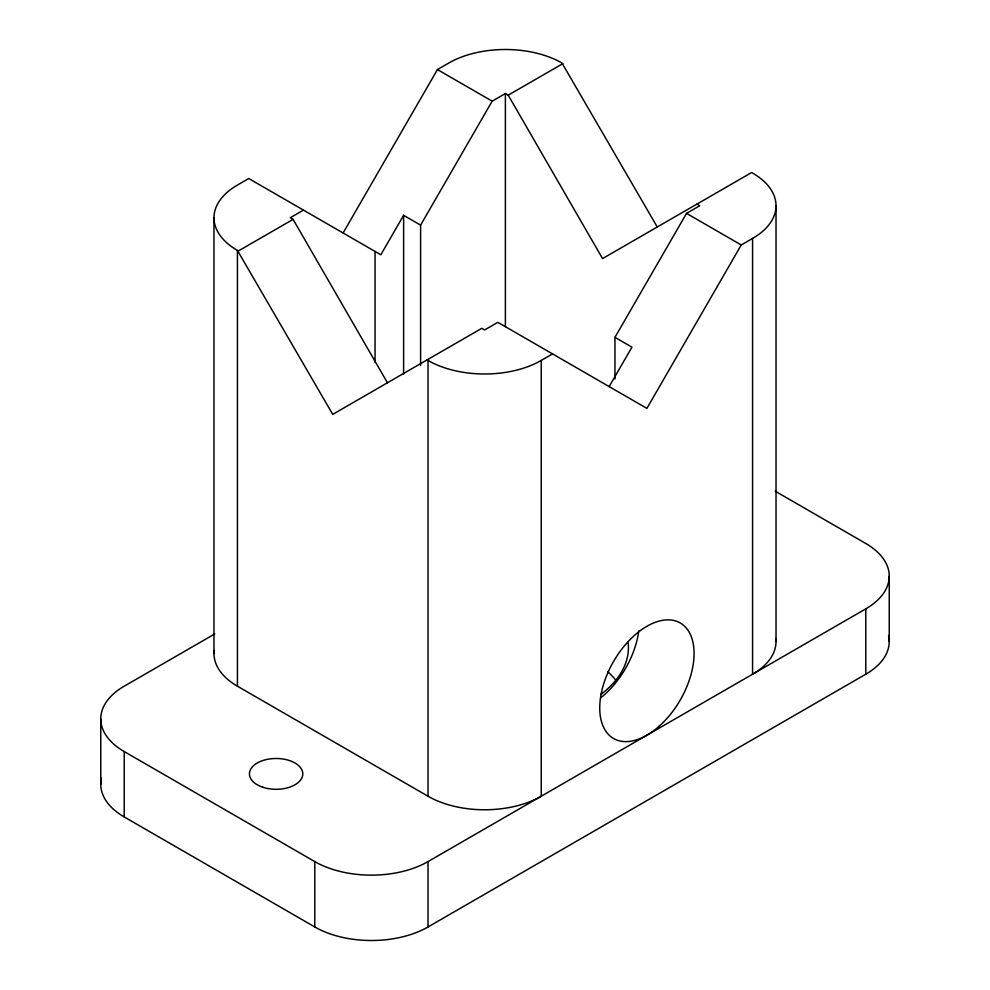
<?xml version="1.0" encoding="UTF-8"?>
<svg xmlns="http://www.w3.org/2000/svg" width="990" height="990" viewBox="0 0 990 990"><rect width="100%" height="100%" fill="white"/><g stroke="black" fill="none" stroke-linecap="round" stroke-linejoin="round"><path stroke-width="1.49" d="M343.097 232.984L437.444 69.572L448.767 63.038A80.054 46.221 0 0 1 561.986 63.038L657.273 226.995M420.601 365.533L420.601 225.126L403.611 215.325L380.841 254.776L248.75 178.522L237.427 185.056A80.054 46.221 0 0 0 237.427 250.421L237.427 686.194L428.014 796.232A80.054 46.221 0 0 0 541.233 796.232L541.233 360.447L552.556 353.913M420.601 225.126L492.166 101.166L505.383 93.543L508.204 95.176L602.551 258.588L751.633 172.52L752.573 173.064A80.054 46.221 0 0 1 752.573 238.442L752.573 674.215A80.054 46.221 0 0 0 775.851 638.513M614.951 378.997L614.951 337.343L686.528 213.382L699.732 205.747L696.91 204.113M609.159 386.595L631.942 347.144L614.951 337.343M752.573 238.442L741.25 244.976L646.903 408.387L497.834 322.319L484.617 329.942L481.796 328.309L332.727 414.377L237.427 250.421M303.472 210.115L290.268 217.738L293.089 219.372L387.449 382.784M238.367 250.965L293.089 219.372M508.204 95.176L562.926 63.583M214.781 633.909L124.208 686.194A80.054 46.221 0 0 0 124.208 751.559L124.208 816.936L314.795 926.962A80.054 46.221 0 0 0 428.014 926.962L865.792 674.215A80.054 46.221 0 0 0 888.55 635.493M124.208 751.559L314.795 861.597A80.054 46.221 0 0 0 428.014 861.597L865.792 608.85A80.054 46.221 0 0 0 865.792 543.485L775.158 491.164M437.444 69.572L492.166 101.166M686.528 213.382L741.25 244.976M427.074 359.902L428.014 360.447A80.054 46.221 0 0 0 541.233 360.447M889.243 576.168L889.243 641.532M865.792 608.85L865.792 674.215M776.024 205.747L776.024 641.532M505.383 93.543L505.383 326.65M428.014 360.447L428.014 796.232M428.014 861.597L428.014 926.962M403.611 215.325L403.611 374.245M375.049 251.435L375.049 362.526M314.795 861.597L314.795 926.962M213.976 217.738L213.976 653.511M100.757 718.876L100.757 784.253M237.427 686.194A80.054 46.221 0 0 1 214.149 650.492M638.773 630.791A66.714 38.523 -60 0 1 600.782 697.74M124.208 816.936A80.054 46.221 0 0 1 101.45 778.214M607.551 671.517A133.427 77.034 0 0 1 615.916 680.316M628.056 641.792A133.427 77.034 0 0 1 600.856 694.423M659.105 726.313A66.714 38.523 -60 0 0 680.254 622.97A66.714 38.523 -60 0 0 601.338 692.963A66.714 38.523 -60 0 0 659.105 726.313M262.771 787.236A26.68 15.407 0 0 0 302.804 773.895A26.68 15.407 0 0 0 262.771 760.555A26.68 15.407 0 0 0 262.771 787.236"/></g></svg>
